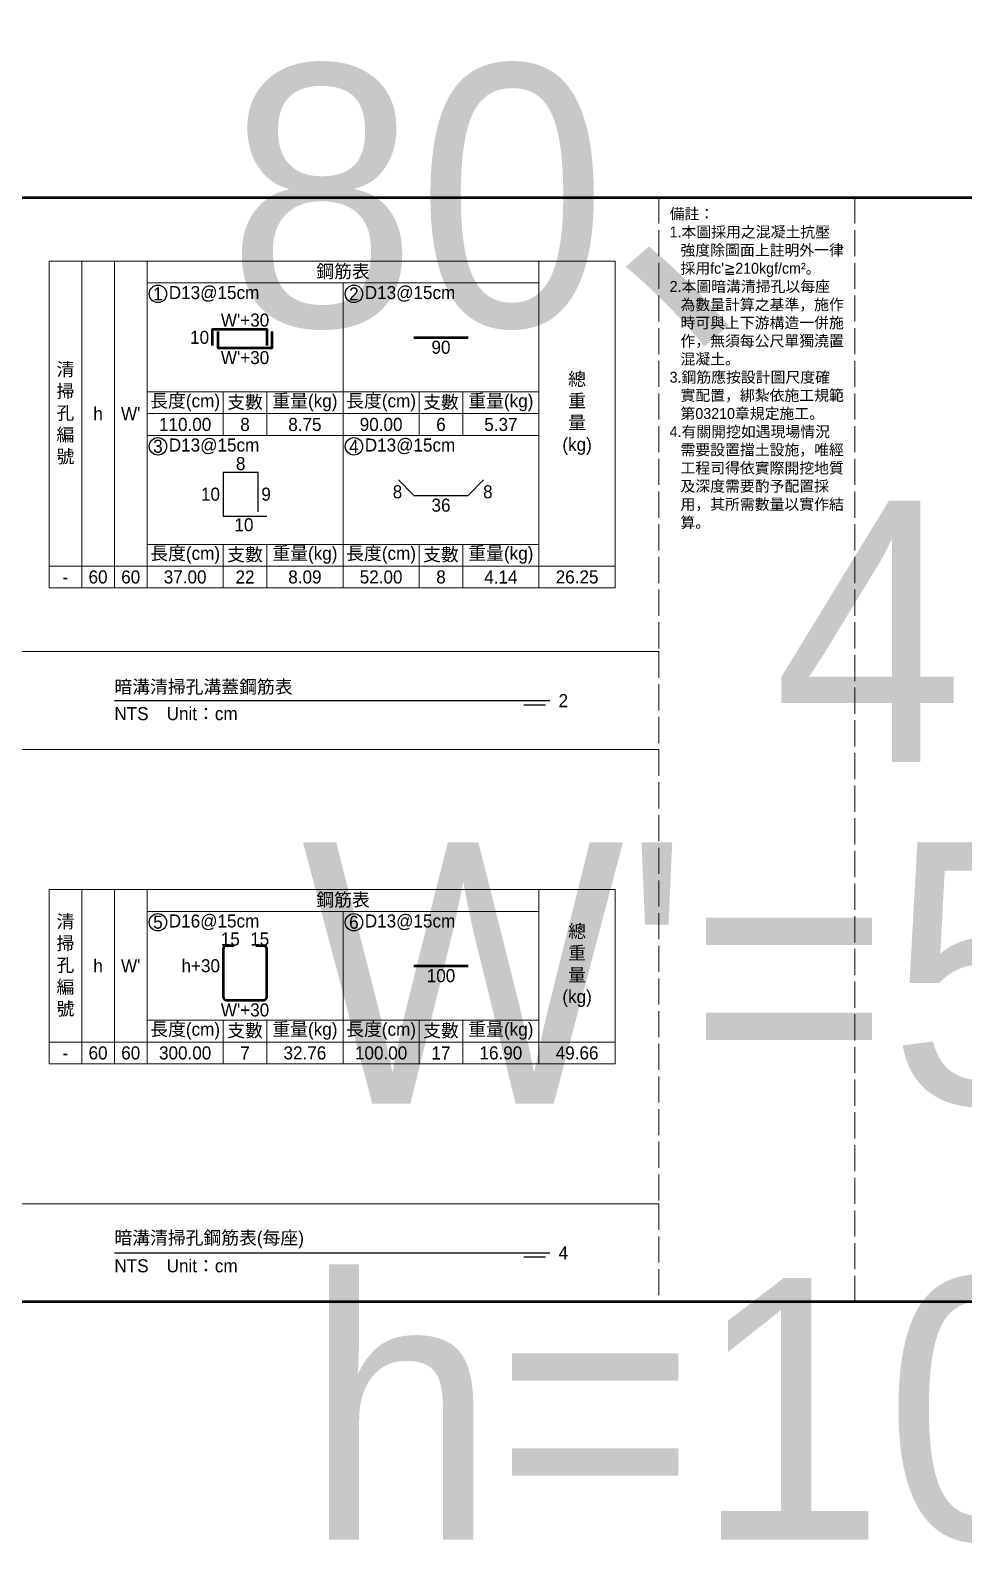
# Model space of a CAD drawing. Extents: x -7340 to 3675, y -3342 to 777.
# Drawn here: x -2139 to -1710, y -623 to 77 of the extents above; entities that cross this region are included whole.
import ezdxf

# ---------------------------------------------------------------- set-up
doc = ezdxf.new("R2010")
doc.units = 0
doc.header["$MEASUREMENT"] = 0
doc.linetypes.add('ACAD_ISO02W100', pattern=[15, 12, -3])
for name, color, linetype, lineweight in [('一、1.基本-圖框', 7, 'Continuous', 20), ('一、3.基本-變更', 1, 'Continuous', 50), ('二、5.繪圖-鋼筋', 60, 'Continuous', 50)]:
    doc.layers.add(name, color=color, linetype=linetype, lineweight=lineweight)
doc.layers.add('一、4.基本-隱藏', color=9, linetype='ACAD_ISO02W100', lineweight=20, plot=False)
doc.layers.add('三、1.文字-說明文字', color=2, linetype='Continuous')
doc.layers.add('三、3.文字-註解文字', color=2, linetype='Continuous')
doc.styles.add('次圖名(詳圖)', font='MS PGothic.ttf', dxfattribs={"height": 6})
doc.styles.add('註解文字(詳圖)', font='MS PGothic.ttf', dxfattribs={"height": 5})

msp = doc.modelspace()

# ---------------------------------------------------------------- linework, layer by layer
at = {"layer": '一、1.基本-圖框'}
for points in [[(-2130, -169.25), (-2115, -169.25), (-2115, -29.25), (-2130, -29.25)], [(-2115, -169.25), (-2100, -169.25), (-2100, -29.25), (-2115, -29.25)], [(-2100, -169.25), (-2085, -169.25), (-2085, -29.25), (-2100, -29.25)], [(-2085, -39.25), (-1905, -39.25), (-1905, -29.25), (-2085, -29.25)], [(-1870, -169.25), (-1905, -169.25), (-1905, -29.25), (-1870, -29.25)], [(-2085, -39.25), (-1995, -39.25), (-1995, -89.25), (-2085, -89.25)], [(-1995, -39.25), (-1905, -39.25), (-1905, -89.25), (-1995, -89.25)], [(-2085, -89.25), (-2050, -89.25), (-2050, -99.25), (-2085, -99.25)], [(-2050, -89.25), (-2030, -89.25), (-2030, -99.25), (-2050, -99.25)], [(-2030, -89.25), (-1995, -89.25), (-1995, -99.25), (-2030, -99.25)], [(-1995, -89.25), (-1960, -89.25), (-1960, -99.25), (-1995, -99.25)], [(-1960, -89.25), (-1940, -89.25), (-1940, -99.25), (-1960, -99.25)], [(-1940, -89.25), (-1905, -89.25), (-1905, -99.25), (-1940, -99.25)], [(-2085, -99.25), (-2050, -99.25), (-2050, -109.25), (-2085, -109.25)], [(-2050, -99.25), (-2030, -99.25), (-2030, -109.25), (-2050, -109.25)], [(-2030, -99.25), (-1995, -99.25), (-1995, -109.25), (-2030, -109.25)], [(-1995, -99.25), (-1960, -99.25), (-1960, -109.25), (-1995, -109.25)], [(-1960, -99.25), (-1940, -99.25), (-1940, -109.25), (-1960, -109.25)], [(-1940, -99.25), (-1905, -99.25), (-1905, -109.25), (-1940, -109.25)], [(-2085, -109.25), (-1995, -109.25), (-1995, -159.25), (-2085, -159.25)], [(-1995, -109.25), (-1905, -109.25), (-1905, -159.25), (-1995, -159.25)], [(-2085, -159.25), (-2050, -159.25), (-2050, -169.25), (-2085, -169.25)], [(-2050, -159.25), (-2030, -159.25), (-2030, -169.25), (-2050, -169.25)], [(-2030, -159.25), (-1995, -159.25), (-1995, -169.25), (-2030, -169.25)], [(-1995, -159.25), (-1960, -159.25), (-1960, -169.25), (-1995, -169.25)], [(-1960, -159.25), (-1940, -159.25), (-1940, -169.25), (-1960, -169.25)], [(-1940, -159.25), (-1905, -159.25), (-1905, -169.25), (-1940, -169.25)], [(-2130, -169.25), (-2115, -169.25), (-2115, -179.25), (-2130, -179.25)], [(-2115, -169.25), (-2100, -169.25), (-2100, -179.25), (-2115, -179.25)], [(-2100, -169.25), (-2085, -169.25), (-2085, -179.25), (-2100, -179.25)], [(-2085, -169.25), (-2050, -169.25), (-2050, -179.25), (-2085, -179.25)], [(-2050, -169.25), (-2030, -169.25), (-2030, -179.25), (-2050, -179.25)], [(-2030, -169.25), (-1995, -169.25), (-1995, -179.25), (-2030, -179.25)], [(-1995, -169.25), (-1960, -169.25), (-1960, -179.25), (-1995, -179.25)], [(-1960, -169.25), (-1940, -169.25), (-1940, -179.25), (-1960, -179.25)], [(-1940, -169.25), (-1905, -169.25), (-1905, -179.25), (-1940, -179.25)], [(-1905, -169.25), (-1870, -169.25), (-1870, -179.25), (-1905, -179.25)], [(-2130, -387.75), (-2115, -387.75), (-2115, -317.75), (-2130, -317.75)], [(-2115, -387.75), (-2100, -387.75), (-2100, -317.75), (-2115, -317.75)], [(-2100, -387.75), (-2085, -387.75), (-2085, -317.75), (-2100, -317.75)], [(-2085, -327.75), (-1905, -327.75), (-1905, -317.75), (-2085, -317.75)], [(-1870, -387.75), (-1905, -387.75), (-1905, -317.75), (-1870, -317.75)], [(-2085, -327.75), (-1995, -327.75), (-1995, -377.75), (-2085, -377.75)], [(-1995, -327.75), (-1905, -327.75), (-1905, -377.75), (-1995, -377.75)], [(-2085, -377.75), (-2050, -377.75), (-2050, -387.75), (-2085, -387.75)], [(-2050, -377.75), (-2030, -377.75), (-2030, -387.75), (-2050, -387.75)], [(-2030, -377.75), (-1995, -377.75), (-1995, -387.75), (-2030, -387.75)], [(-1995, -377.75), (-1960, -377.75), (-1960, -387.75), (-1995, -387.75)], [(-1960, -377.75), (-1940, -377.75), (-1940, -387.75), (-1960, -387.75)], [(-1940, -377.75), (-1905, -377.75), (-1905, -387.75), (-1940, -387.75)], [(-2130, -387.75), (-2115, -387.75), (-2115, -397.75), (-2130, -397.75)], [(-2115, -387.75), (-2100, -387.75), (-2100, -397.75), (-2115, -397.75)], [(-2100, -387.75), (-2085, -387.75), (-2085, -397.75), (-2100, -397.75)], [(-2085, -387.75), (-2050, -387.75), (-2050, -397.75), (-2085, -397.75)], [(-2050, -387.75), (-2030, -387.75), (-2030, -397.75), (-2050, -397.75)], [(-2030, -387.75), (-1995, -387.75), (-1995, -397.75), (-2030, -397.75)], [(-1995, -387.75), (-1960, -387.75), (-1960, -397.75), (-1995, -397.75)], [(-1960, -387.75), (-1940, -387.75), (-1940, -397.75), (-1960, -397.75)], [(-1940, -387.75), (-1905, -387.75), (-1905, -397.75), (-1940, -397.75)], [(-1905, -387.75), (-1870, -387.75), (-1870, -397.75), (-1905, -397.75)]]:
    msp.add_lwpolyline(points, close=True, dxfattribs=at)
at = {"layer": '一、3.基本-變更'}
msp.add_lwpolyline([(-3420, 0), (0, 0), (0, -507), (-3420, -507)], close=True, dxfattribs=at)
at = {"layer": '一、4.基本-隱藏'}
for points in [[(-2540, 0), (-1760, 0), (-1760, -507), (-2540, -507)], [(-2150, 0), (-1850, 0), (-1850, -208.5), (-2150, -208.5)], [(-2150, -208.5), (-1850, -208.5), (-1850, -253.5), (-2150, -253.5)], [(-2150, -253.5), (-1850, -253.5), (-1850, -462), (-2150, -462)], [(-2150, -462), (-1850, -462), (-1850, -507), (-2150, -507)]]:
    msp.add_lwpolyline(points, close=True, dxfattribs=at)
msp.add_lwpolyline([(-2540, -507), (-1760, -507)], dxfattribs=at)
at = {"layer": '三、3.文字-註解文字'}
for points in [[(-2034, -144.25), (-2034, -126.25), (-2050, -126.25), (-2050, -146.25), (-2030, -146.25)], [(-1969.571, -129.679), (-1962.5, -136.75), (-1937.5, -136.75), (-1930.429, -129.679)], [(-2100, -231), (-1900, -231)], [(-1902, -233), (-1912, -233)], [(-2100, -484.5), (-1900, -484.5)], [(-1902, -486.5), (-1912, -486.5)]]:
    msp.add_lwpolyline(points, dxfattribs=at)
for centre in [(-2080, -44.25), (-1990, -44.25), (-2080, -114.25), (-1990, -114.25), (-2080, -332.75), (-1990, -332.75)]:
    msp.add_circle(centre, 4, dxfattribs=at)
at = {"layer": '二、5.繪圖-鋼筋'}
for points in [[(-2055, -68), (-2055, -60.5), (-2030, -60.5), (-2030, -68)], [(-2052.5, -61.5), (-2052.5, -69), (-2027.5, -69), (-2027.5, -61.5)], [(-1962.5, -64.25), (-1937.5, -64.25)], [(-1962.5, -352.75), (-1937.5, -352.75)]]:
    msp.add_lwpolyline(points, dxfattribs=at)
msp.add_lwpolyline([(-2045, -343.5), (-2048.5, -343.5, 0.4142136), (-2050, -345), (-2050, -367, 0.4142136), (-2048.5, -368.5), (-2031.5, -368.5, 0.4142136), (-2030, -367), (-2030, -345, 0.4142136), (-2031.5, -343.5), (-2035, -343.5)], format="xyb", dxfattribs=at)

# ---------------------------------------------------------------- texts
at = {"layer": '一、1.基本-圖框', "char_height": 6, "attachment_point": 5, "style": '註解文字(詳圖)'}
for s, width, insert in [('{\\fMS PGothic|b0|i0|c128|p34;鋼筋表}', 94.24964, (-1995, -34.25)), ('清掃孔{\\fMS PGothic|b0|i0|c128|p34;編號}', 12.98354, (-2122.5, -99.25)), ('{\\fMS PGothic|b0|i0|c128|p34;總重量(kg)}', 6, (-1887.5, -99.25)), ('{\\fMS PGothic|b0|i0|c128|p34;長度(cm)}', 35.02324, (-2067.5, -94.25)), ('{\\fMS PGothic|b0|i0|c128|p34;支數}', 19.27354, (-2040, -94.25)), ('{\\fMS PGothic|b0|i0|c128|p34;重量(kg)}', 30.27214, (-2012.5, -94.25)), ('{\\fMS PGothic|b0|i0|c128|p34;長度(cm)}', 35.02324, (-1977.5, -94.25)), ('{\\fMS PGothic|b0|i0|c128|p34;支數}', 19.27354, (-1950, -94.25)), ('{\\fMS PGothic|b0|i0|c128|p34;重量(kg)}', 30.27214, (-1922.5, -94.25)), ('{\\fMS PGothic|b0|i0|c128|p34;h}', 12.98354, (-2107.5, -99.25)), ("W'", 22.32258, (-2092.5, -99.25)), ('{\\fMS PGothic|b0|i0|c128|p34;長度(cm)}', 35.02324, (-2067.5, -164.25)), ('{\\fMS PGothic|b0|i0|c128|p34;支數}', 19.27354, (-2040, -164.25)), ('{\\fMS PGothic|b0|i0|c128|p34;重量(kg)}', 30.27214, (-2012.5, -164.25)), ('{\\fMS PGothic|b0|i0|c128|p34;長度(cm)}', 35.02324, (-1977.5, -164.25)), ('{\\fMS PGothic|b0|i0|c128|p34;支數}', 19.27354, (-1950, -164.25)), ('{\\fMS PGothic|b0|i0|c128|p34;重量(kg)}', 30.27214, (-1922.5, -164.25)), ('{\\fMS PGothic|b0|i0|c128|p34;鋼筋表}', 94.24964, (-1995, -322.75)), ('清掃孔{\\fMS PGothic|b0|i0|c128|p34;編號}', 12.98354, (-2122.5, -352.75)), ('{\\fMS PGothic|b0|i0|c128|p34;總重量(kg)}', 6, (-1887.5, -352.75)), ('{\\fMS PGothic|b0|i0|c128|p34;h}', 12.98354, (-2107.5, -352.75)), ("W'", 22.32258, (-2092.5, -352.75)), ('{\\fMS PGothic|b0|i0|c128|p34;長度(cm)}', 35.02324, (-2067.5, -382.75)), ('{\\fMS PGothic|b0|i0|c128|p34;支數}', 19.27354, (-2040, -382.75)), ('{\\fMS PGothic|b0|i0|c128|p34;重量(kg)}', 30.27214, (-2012.5, -382.75)), ('{\\fMS PGothic|b0|i0|c128|p34;長度(cm)}', 35.02324, (-1977.5, -382.75)), ('{\\fMS PGothic|b0|i0|c128|p34;支數}', 19.27354, (-1950, -382.75)), ('{\\fMS PGothic|b0|i0|c128|p34;重量(kg)}', 30.27214, (-1922.5, -382.75))]:
    msp.add_mtext_dynamic_manual_height_columns(s, width=width, gutter_width=30, heights=[0], dxfattribs=dict(at, insert=insert))
at = {"layer": '一、4.基本-隱藏', "char_height": 120, "attachment_point": 5, "style": '次圖名(詳圖)'}
for s, insert in [("{\\fMS PGothic|b0|i0|c128|p34;W'=60，h=100、80、60、40}", (-1710, 100)), ("{\\fMS PGothic|b0|i0|c128|p34;W'=50，h=100、80、60、40}", (-1710, -657))]:
    msp.add_mtext_dynamic_manual_height_columns(s, width=698.49542, gutter_width=30, heights=[0], dxfattribs=dict(at, insert=insert))
at = {"layer": '三、1.文字-說明文字', "insert": (-1845, -5), "char_height": 5, "attachment_point": 1, "style": '註解文字(詳圖)'}
msp.add_mtext_dynamic_manual_height_columns("{\\fMS PGothic|b0|i0|c128|p34;備註：\\P\\pi-5,l5;1.本圖採用之混凝土抗壓強度除圖面上註明外一律採用fc'≧210kgf/cm²。\\P2.本圖暗溝清掃孔以每座為數量計算之基準，施作時可與上下游構造一併施作，無須每公尺單獨澆置混凝土。\\P3.鋼筋應按設計圖尺度確實配置，綁紮依施工規範第03210章規定施工。\\P4.有關開挖如遇現場情況需要設置擋土設施，唯經工程司得依實際開挖地質及深度需要酌予配置採用，其所需數量以實作結算。}", width=80, gutter_width=30, heights=[0], dxfattribs=at)
at = {"layer": '三、3.文字-註解文字', "char_height": 6}
for s, width, gutter_width, insert, attachment_point, style in [('1', 8.38231, 30, (-2080, -44.25), 5, '註解文字(詳圖)'), ('D13@15cm', 6.06582, 30, (-2075, -44.25), 4, '註解文字(詳圖)'), ('2', 8.38231, 30, (-1990, -44.25), 5, '註解文字(詳圖)'), ('{\\fMS PGothic|b0|i0|c128|p34;D1}3{\\fMS PGothic|b0|i0|c128|p34;@}1{\\fMS PGothic|b0|i0|c128|p34;5cm}', 6.06582, 30, (-1985, -44.25), 4, '註解文字(詳圖)'), ('110.00', 9.06048, 30, (-2067.5, -104.25), 5, '註解文字(詳圖)'), ('8', 9.06048, 30, (-2040, -104.25), 5, '註解文字(詳圖)'), ('8.75', 9.06048, 30, (-2012.5, -104.25), 5, '註解文字(詳圖)'), ('90.00', 9.06048, 30, (-1977.5, -104.25), 5, '註解文字(詳圖)'), ('6', 9.06048, 30, (-1950, -104.25), 5, '註解文字(詳圖)'), ('5.37', 9.06048, 30, (-1922.5, -104.25), 5, '註解文字(詳圖)'), ('3', 8.38231, 30, (-2080, -114.25), 5, '註解文字(詳圖)'), ('D13@15cm', 6.06582, 30, (-2075, -114.25), 4, '註解文字(詳圖)'), ('4', 8.38231, 30, (-1990, -114.25), 5, '註解文字(詳圖)'), ('D13@15cm', 6.06582, 30, (-1985, -114.25), 4, '註解文字(詳圖)'), ('-', 9.06048, 30, (-2122.5, -174.25), 5, '註解文字(詳圖)'), ('60', 9.06048, 30, (-2107.5, -174.25), 5, '註解文字(詳圖)'), ('6{\\fMS PGothic|b0|i0|c128|p34;0}', 9.06048, 30, (-2092.5, -174.25), 5, '註解文字(詳圖)'), ('37.00', 9.06048, 30, (-2067.5, -174.25), 5, '註解文字(詳圖)'), ('22', 9.06048, 30, (-2040, -174.25), 5, '註解文字(詳圖)'), ('8.09', 9.06048, 30, (-2012.5, -174.25), 5, '註解文字(詳圖)'), ('52.00', 9.06048, 30, (-1977.5, -174.25), 5, '註解文字(詳圖)'), ('8', 9.06048, 30, (-1950, -174.25), 5, '註解文字(詳圖)'), ('4.14', 9.06048, 30, (-1922.5, -174.25), 5, '註解文字(詳圖)'), ('26.25', 9.06048, 30, (-1887.5, -174.25), 5, '註解文字(詳圖)'), ('{\\fMS PGothic|b0|i0|c128|p34;暗溝清掃孔}溝蓋{\\fMS PGothic|b0|i0|c128|p34;鋼筋表}', 134.12151, 15, (-2100, -225), 4, '次圖名(詳圖)'), ('2', 3, 15, (-1896, -231), 4, '次圖名(詳圖)'), ('NTS{\\fMS PGothic|b0|i0|c128|p34;^IUnit：cm}', 136.03259, 15, (-2100, -237), 4, '次圖名(詳圖)'), ('5', 8.38231, 30, (-2080, -332.75), 5, '註解文字(詳圖)'), ('{\\fMS PGothic|b0|i0|c128|p34;D1}6{\\fMS PGothic|b0|i0|c128|p34;@15cm}', 6.06582, 30, (-2075, -332.75), 4, '註解文字(詳圖)'), ('6', 8.38231, 30, (-1990, -332.75), 5, '註解文字(詳圖)'), ('{\\fMS PGothic|b0|i0|c128|p34;D1}3{\\fMS PGothic|b0|i0|c128|p34;@}1{\\fMS PGothic|b0|i0|c128|p34;5cm}', 6.06582, 30, (-1985, -332.75), 4, '註解文字(詳圖)'), ('60', 9.06048, 30, (-2107.5, -392.75), 5, '註解文字(詳圖)'), ('6{\\fMS PGothic|b0|i0|c128|p34;0}', 9.06048, 30, (-2092.5, -392.75), 5, '註解文字(詳圖)'), ('{\\fMS PGothic|b0|i0|c128|p34;3}0{\\fMS PGothic|b0|i0|c128|p34;0.00}', 9.06048, 30, (-2067.5, -392.75), 5, '註解文字(詳圖)'), ('7', 9.06048, 30, (-2040, -392.75), 5, '註解文字(詳圖)'), ('32.76', 9.06048, 30, (-2012.5, -392.75), 5, '註解文字(詳圖)'), ('{\\fMS PGothic|b0|i0|c128|p34;100}.00', 9.06048, 30, (-1977.5, -392.75), 5, '註解文字(詳圖)'), ('17', 9.06048, 30, (-1950, -392.75), 5, '註解文字(詳圖)'), ('16.90', 9.06048, 30, (-1922.5, -392.75), 5, '註解文字(詳圖)'), ('49.66', 9.06048, 30, (-1887.5, -392.75), 5, '註解文字(詳圖)'), ('-', 9.06048, 30, (-2122.5, -392.75), 5, '註解文字(詳圖)'), ('{\\fMS PGothic|b0|i0|c128|p34;暗溝清掃孔鋼筋表}(每座)', 134.12151, 15, (-2100, -478.5), 4, '次圖名(詳圖)'), ('4', 3, 15, (-1896, -484.5), 4, '次圖名(詳圖)'), ('NTS{\\fMS PGothic|b0|i0|c128|p34;^IUnit：cm}', 136.03259, 15, (-2100, -490.5), 4, '次圖名(詳圖)')]:
    msp.add_mtext_dynamic_manual_height_columns(s, width=width, gutter_width=gutter_width, heights=[0], dxfattribs=dict(at, insert=insert, attachment_point=attachment_point, style=style))
at = {"layer": '二、5.繪圖-鋼筋', "char_height": 6, "style": '註解文字(詳圖)'}
for s, width, insert, attachment_point in [("{\\fMS PGothic|b0|i0|c128|p34;W'}+3{\\fMS PGothic|b0|i0|c128|p34;0}", 3.56631, (-2040, -53.277), 2), ('{\\fMS PGothic|b0|i0|c128|p34;10}', 8.87231, (-2056.5, -64.25), 6), ('90', 3.56631, (-1950, -65.75), 2), ("{\\fMS PGothic|b0|i0|c128|p34;W'}+3{\\fMS PGothic|b0|i0|c128|p34;0}", 3.56631, (-2040, -70.5), 2), ('{\\fMS PGothic|b0|i0|c128|p34;8}', 3.56631, (-2042, -125.25), 8), ('8', 3.56631, (-1969.978, -132.106), 2), ('8', 3.56631, (-1928.482, -132.106), 2), ('{\\fMS PGothic|b0|i0|c128|p34;10}', 8.87231, (-2051.5, -136.25), 6), ('9', 8.87231, (-2032.5, -136.25), 4), ('36', 3.56631, (-1950, -138.25), 2), ('10', 3.56631, (-2040.5, -147.25), 2), ('15', 8.87231, (-2046.75, -343.5), 8), ('15', 8.87231, (-2033.25, -343.5), 8), ('{\\fMS PGothic|b0|i0|c128|p34;h+}3{\\fMS PGothic|b0|i0|c128|p34;0}', 8.87231, (-2051.5, -352.75), 6), ('100', 3.56631, (-1950, -354.25), 2), ("{\\fMS PGothic|b0|i0|c128|p34;W'+}3{\\fMS PGothic|b0|i0|c128|p34;0}", 3.56631, (-2040, -370), 2)]:
    msp.add_mtext_dynamic_manual_height_columns(s, width=width, gutter_width=30, heights=[0], dxfattribs=dict(at, insert=insert, attachment_point=attachment_point))

doc.saveas('drawing.dxf')
